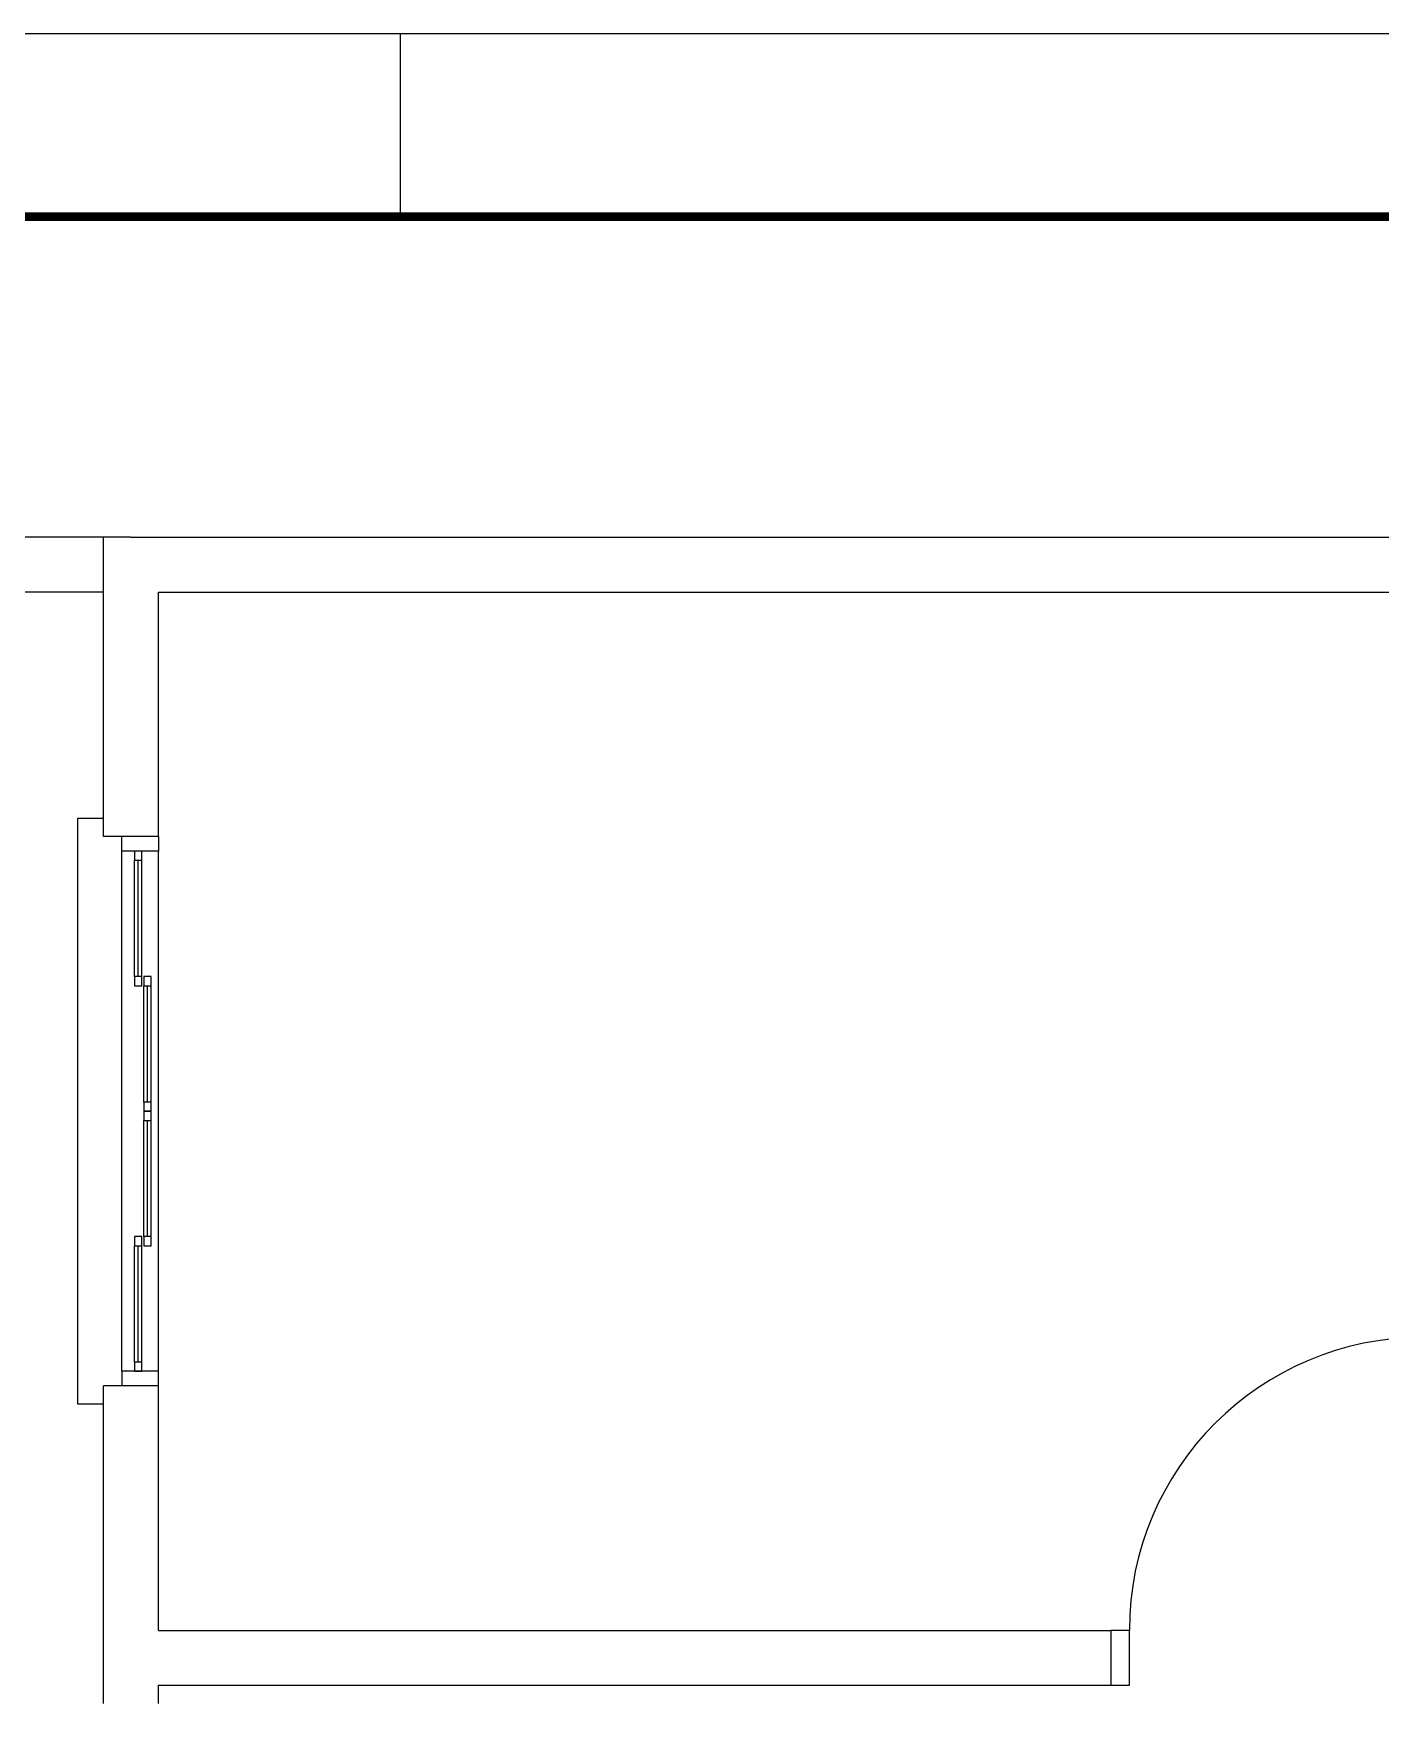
# Model space of a CAD drawing. Extents: x 241 to 398, y 106 to 179.
# Drawn here: x 259.58 to 263.257, y 135.732 to 140.292 of the extents above; entities that cross this region are included whole.
import ezdxf

# ---------------------------------------------------------------- set-up
doc = ezdxf.new("R2010")
doc.units = 0
doc.layers.get('0').update_dxf_attribs({"linetype": 'CONTINUOUS'})
doc.layers.add('ALVVISTA', color=8, linetype='CONTINUOUS')

msp = doc.modelspace()

# ---------------------------------------------------------------- linework, layer by layer
for p, q in [((241.524, 140.2921), (279.1371, 140.2921)), ((260.5806, 140.2921), (260.5806, 139.7921))]:
    msp.add_line(p, q)
at = {"const_width": 0.0236}
msp.add_lwpolyline([(242.024, 139.7921), (278.6371, 139.7921), (278.6371, 106.0821), (242.024, 106.0821)], close=True, dxfattribs=at)
at = {"layer": 'ALVVISTA'}
for p, q in [((259.8461, 138.9169, -3.35), (258.5711, 138.9169, -3.35)), ((259.7711, 138.0994, -3.35), (259.7711, 138.9169, -3.35)), ((259.8461, 138.9169, -3.35), (263.5461, 138.9169, -3.35)), ((259.7711, 138.7669, -3.35), (258.5711, 138.7669, -3.35)), ((259.9211, 138.0994, -3.35), (259.9211, 138.7669, -3.35)), ((259.9211, 138.7669, -3.35), (263.4711, 138.7669, -3.35)), ((259.7011, 136.5494, -3.35), (259.7011, 138.1494, -3.35)), ((259.7011, 138.1494, -3.35), (259.7711, 138.1494, -3.35)), ((259.9211, 138.0994, -3.35), (259.7711, 138.0994, -3.35)), ((259.8211, 138.0594, -3.35), (259.8211, 138.0994, -3.35)), ((259.9211, 138.0994, -3.35), (259.9211, 138.0594, -3.35)), ((259.8211, 136.6394, -3.35), (259.8211, 138.0594, -3.35)), ((259.9211, 138.0594, -3.35), (259.8211, 138.0594, -3.35)), ((259.8561, 138.0594, -3.35), (259.8561, 138.0344, -3.35)), ((259.8761, 138.0594, -3.35), (259.8561, 138.0594, -3.35)), ((259.8761, 138.0344, -3.35), (259.8761, 138.0594, -3.35)), ((259.9211, 136.6394, -3.35), (259.9211, 138.0594, -3.35)), ((259.8561, 137.7169, -3.35), (259.8561, 138.0344, -3.35)), ((259.8561, 138.0344, -3.35), (259.8761, 138.0344, -3.35)), ((259.8661, 137.7169, -3.35), (259.8661, 138.0344, -3.35)), ((259.8761, 137.7169, -3.35), (259.8761, 138.0344, -3.35)), ((259.8761, 137.7169, -3.35), (259.8561, 137.7169, -3.35)), ((259.8561, 137.7169, -3.35), (259.8561, 137.6919, -3.35)), ((259.8561, 137.6919, -3.35), (259.8761, 137.6919, -3.35)), ((259.8761, 137.6919, -3.35), (259.8761, 137.7169, -3.35)), ((259.8811, 137.7169, -3.35), (259.8811, 137.6919, -3.35)), ((259.9011, 137.7169, -3.35), (259.8811, 137.7169, -3.35)), ((259.8811, 137.3744, -3.35), (259.8811, 137.6919, -3.35)), ((259.8811, 137.6919, -3.35), (259.9011, 137.6919, -3.35)), ((259.8911, 137.3744, -3.35), (259.8911, 137.6919, -3.35)), ((259.9011, 137.6919, -3.35), (259.9011, 137.7169, -3.35)), ((259.9011, 137.3744, -3.35), (259.9011, 137.6919, -3.35)), ((259.9011, 137.3744, -3.35), (259.8811, 137.3744, -3.35)), ((259.8811, 137.3744, -3.35), (259.8811, 137.3494, -3.35)), ((259.9011, 137.3494, -3.35), (259.9011, 137.3744, -3.35)), ((259.8811, 137.3494, -3.35), (259.8811, 137.3244, -3.35)), ((259.9011, 137.3494, -3.35), (259.8811, 137.3494, -3.35)), ((259.8811, 137.3494, -3.35), (259.9011, 137.3494, -3.35)), ((259.8811, 137.0069, -3.35), (259.8811, 137.3244, -3.35)), ((259.8811, 137.3244, -3.35), (259.9011, 137.3244, -3.35)), ((259.8911, 137.0069, -3.35), (259.8911, 137.3244, -3.35)), ((259.9011, 137.3244, -3.35), (259.9011, 137.3494, -3.35)), ((259.9011, 137.0069, -3.35), (259.9011, 137.3244, -3.35)), ((259.8561, 137.0069, -3.35), (259.8561, 136.9819, -3.35)), ((259.8761, 137.0069, -3.35), (259.8561, 137.0069, -3.35)), ((259.8761, 136.9819, -3.35), (259.8761, 137.0069, -3.35)), ((259.9011, 137.0069, -3.35), (259.8811, 137.0069, -3.35)), ((259.8811, 137.0069, -3.35), (259.8811, 136.9819, -3.35)), ((259.9011, 136.9819, -3.35), (259.9011, 137.0069, -3.35)), ((259.8561, 136.6644, -3.35), (259.8561, 136.9819, -3.35)), ((259.8561, 136.9819, -3.35), (259.8761, 136.9819, -3.35)), ((259.8661, 136.6644, -3.35), (259.8661, 136.9819, -3.35)), ((259.8761, 136.6644, -3.35), (259.8761, 136.9819, -3.35)), ((259.8811, 136.9819, -3.35), (259.9011, 136.9819, -3.35)), ((259.9211, 136.6394, -3.35), (259.8211, 136.6394, -3.35)), ((259.8211, 136.6394, -3.35), (259.8211, 136.5994, -3.35)), ((259.8761, 136.6644, -3.35), (259.8561, 136.6644, -3.35)), ((259.8561, 136.6644, -3.35), (259.8561, 136.6394, -3.35)), ((259.8561, 136.6394, -3.35), (259.8761, 136.6394, -3.35)), ((259.8761, 136.6394, -3.35), (259.8761, 136.6644, -3.35)), ((259.9211, 136.5994, -3.35), (259.9211, 136.6394, -3.35)), ((259.9211, 136.5994, -3.35), (259.7711, 136.5994, -3.35)), ((259.7711, 135.8569, -3.35), (259.7711, 136.5994, -3.35)), ((259.9211, 135.9319, -3.35), (259.9211, 136.5994, -3.35)), ((259.7711, 136.5494, -3.35), (259.7011, 136.5494, -3.35)), ((259.9211, 135.9319, -3.35), (262.5211, 135.9319, -3.35)), ((262.5211, 135.7819, -3.35), (262.5211, 135.9319, -3.35)), ((262.5711, 135.9319, -3.35), (262.5211, 135.9319, -3.35)), ((262.5711, 135.7819, -3.35), (262.5711, 135.9319, -3.35)), ((259.7711, 135.7319, -3.35), (259.7711, 135.8569, -3.35)), ((259.9211, 135.7319, -3.35), (259.9211, 135.7819, -3.35)), ((259.9211, 135.7819, -3.35), (262.5211, 135.7819, -3.35)), ((262.5211, 135.7819, -3.35), (262.5711, 135.7819, -3.35))]:
    msp.add_line(p, q, dxfattribs=at)
msp.add_arc((263.3711, 135.9319, -3.35), 0.8, 90, 180, dxfattribs=at)

doc.saveas('drawing.dxf')
